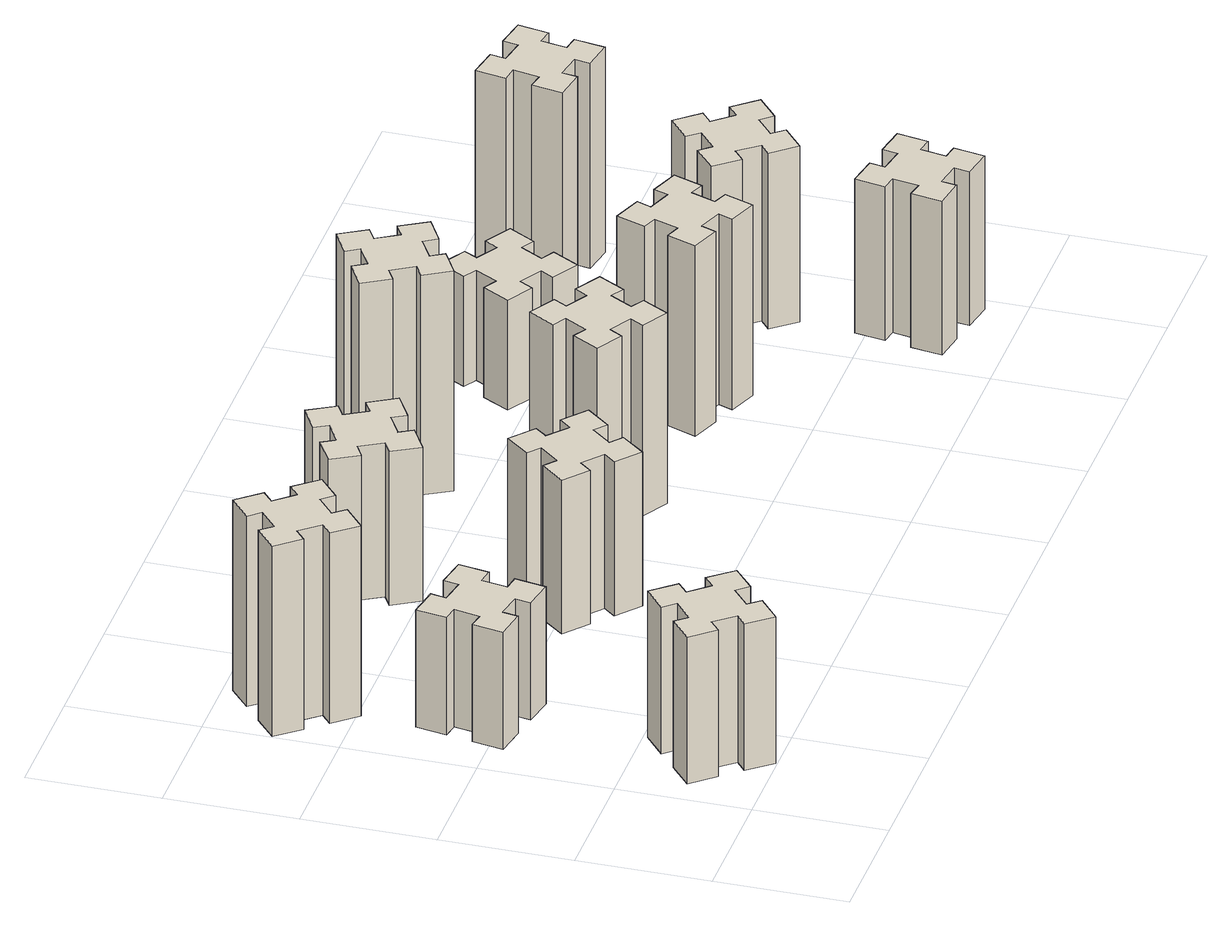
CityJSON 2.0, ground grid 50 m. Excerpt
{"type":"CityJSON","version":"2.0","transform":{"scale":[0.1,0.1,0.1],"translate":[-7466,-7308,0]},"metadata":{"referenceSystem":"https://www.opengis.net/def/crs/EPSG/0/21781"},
"CityObjects":{
"building1":{"type":"Building","attributes":{"class":"1000","function":"1000","usage":"1000","yearOfConstruction":2016,"roofType":"1000","measuredHeight":60,"storeysAboveGround":30,"storeysBelowGround":0},"geometry":[{"type":"Solid","lod":"1","boundaries":[[[[0,1,2,3,4,5,6,7,8,9,10,11,12,13,14,15,16,17,18,19]],[[17,16,20,21]],[[16,15,22,20]],[[15,14,23,22]],[[14,13,24,23]],[[13,12,25,24]],[[12,11,26,25]],[[11,10,27,26]],[[10,9,28,27]],[[9,8,29,28]],[[8,7,30,29]],[[7,6,31,30]],[[6,5,32,31]],[[5,4,33,32]],[[4,3,34,33]],[[3,2,35,34]],[[2,1,36,35]],[[1,0,37,36]],[[0,19,38,37]],[[19,18,39,38]],[[18,17,21,39]],[[24,25,26,27,28,29,30,31,32,33,34,35,36,37,38,39,21,20,22,23]]]]}]},
"building2":{"type":"Building","attributes":{"class":"1000","function":"1000","usage":"1000","yearOfConstruction":2016,"roofType":"1000","measuredHeight":48,"storeysAboveGround":30,"storeysBelowGround":0},"geometry":[{"type":"Solid","lod":"1","boundaries":[[[[40,41,42,43,44,45,46,47,48,49,50,51,52,53,54,55,56,57,58,59]],[[57,56,60,61]],[[56,55,62,60]],[[55,54,63,62]],[[54,53,64,63]],[[53,52,65,64]],[[52,51,66,65]],[[51,50,67,66]],[[50,49,68,67]],[[49,48,69,68]],[[48,47,70,69]],[[47,46,71,70]],[[46,45,72,71]],[[45,44,73,72]],[[44,43,74,73]],[[43,42,75,74]],[[42,41,76,75]],[[41,40,77,76]],[[40,59,78,77]],[[59,58,79,78]],[[58,57,61,79]],[[64,65,66,67,68,69,70,71,72,73,74,75,76,77,78,79,61,60,62,63]]]]}]},
"building3":{"type":"Building","attributes":{"class":"1000","function":"1000","usage":"1000","yearOfConstruction":2016,"roofType":"1000","measuredHeight":78,"storeysAboveGround":30,"storeysBelowGround":0},"geometry":[{"type":"Solid","lod":"1","boundaries":[[[[80,81,82,83,84,85,86,87,88,89,90,91,92,93,94,95,96,97,98,99]],[[97,96,100,101]],[[96,95,102,100]],[[95,94,103,102]],[[94,93,104,103]],[[93,92,105,104]],[[92,91,106,105]],[[91,90,107,106]],[[90,89,108,107]],[[89,88,109,108]],[[88,87,110,109]],[[87,86,111,110]],[[86,85,112,111]],[[85,84,113,112]],[[84,83,114,113]],[[83,82,115,114]],[[82,81,116,115]],[[81,80,117,116]],[[80,99,118,117]],[[99,98,119,118]],[[98,97,101,119]],[[104,105,106,107,108,109,110,111,112,113,114,115,116,117,118,119,101,100,102,103]]]]}]},
"building4":{"type":"Building","attributes":{"class":"1000","function":"1000","usage":"1000","yearOfConstruction":2016,"roofType":"1000","measuredHeight":63,"storeysAboveGround":30,"storeysBelowGround":0},"geometry":[{"type":"Solid","lod":"1","boundaries":[[[[120,121,122,123,124,125,126,127,128,129,130,131,132,133,134,135,136,137,138,139]],[[137,136,140,141]],[[136,135,142,140]],[[135,134,143,142]],[[134,133,144,143]],[[133,132,145,144]],[[132,131,146,145]],[[131,130,147,146]],[[130,129,148,147]],[[129,128,149,148]],[[128,127,150,149]],[[127,126,151,150]],[[126,125,152,151]],[[125,124,153,152]],[[124,123,154,153]],[[123,122,155,154]],[[122,121,156,155]],[[121,120,157,156]],[[120,139,158,157]],[[139,138,159,158]],[[138,137,141,159]],[[144,145,146,147,148,149,150,151,152,153,154,155,156,157,158,159,141,140,142,143]]]]}]},
"building5":{"type":"Building","attributes":{"class":"1000","function":"1000","usage":"1000","yearOfConstruction":2016,"roofType":"1000","measuredHeight":63,"storeysAboveGround":30,"storeysBelowGround":0},"geometry":[{"type":"Solid","lod":"1","boundaries":[[[[160,161,162,163,164,165,166,167,168,169,170,171,172,173,174,175,176,177,178,179]],[[177,176,180,181]],[[176,175,182,180]],[[175,174,183,182]],[[174,173,184,183]],[[173,172,185,184]],[[172,171,186,185]],[[171,170,187,186]],[[170,169,188,187]],[[169,168,189,188]],[[168,167,190,189]],[[167,166,191,190]],[[166,165,192,191]],[[165,164,193,192]],[[164,163,194,193]],[[163,162,195,194]],[[162,161,196,195]],[[161,160,197,196]],[[160,179,198,197]],[[179,178,199,198]],[[178,177,181,199]],[[184,185,186,187,188,189,190,191,192,193,194,195,196,197,198,199,181,180,182,183]]]]}]},
"building6":{"type":"Building","attributes":{"class":"1000","function":"1000","usage":"1000","yearOfConstruction":2016,"roofType":"1000","measuredHeight":78,"storeysAboveGround":30,"storeysBelowGround":0},"geometry":[{"type":"Solid","lod":"1","boundaries":[[[[200,201,202,203,204,205,206,207,208,209,210,211,212,213,214,215,216,217,218,219]],[[217,216,220,221]],[[216,215,222,220]],[[215,214,223,222]],[[214,213,224,223]],[[213,212,225,224]],[[212,211,226,225]],[[211,210,227,226]],[[210,209,228,227]],[[209,208,229,228]],[[208,207,230,229]],[[207,206,231,230]],[[206,205,232,231]],[[205,204,233,232]],[[204,203,234,233]],[[203,202,235,234]],[[202,201,236,235]],[[201,200,237,236]],[[200,219,238,237]],[[219,218,239,238]],[[218,217,221,239]],[[224,225,226,227,228,229,230,231,232,233,234,235,236,237,238,239,221,220,222,223]]]]}]},
"building7":{"type":"Building","attributes":{"class":"1000","function":"1000","usage":"1000","yearOfConstruction":2016,"roofType":"1000","measuredHeight":90,"storeysAboveGround":30,"storeysBelowGround":0},"geometry":[{"type":"Solid","lod":"1","boundaries":[[[[240,241,242,243,244,245,246,247,248,249,250,251,252,253,254,255,256,257,258,259]],[[257,256,260,261]],[[256,255,262,260]],[[255,254,263,262]],[[254,253,264,263]],[[253,252,265,264]],[[252,251,266,265]],[[251,250,267,266]],[[250,249,268,267]],[[249,248,269,268]],[[248,247,270,269]],[[247,246,271,270]],[[246,245,272,271]],[[245,244,273,272]],[[244,243,274,273]],[[243,242,275,274]],[[242,241,276,275]],[[241,240,277,276]],[[240,259,278,277]],[[259,258,279,278]],[[258,257,261,279]],[[264,265,266,267,268,269,270,271,272,273,274,275,276,277,278,279,261,260,262,263]]]]}]},
"building8":{"type":"Building","attributes":{"class":"1000","function":"1000","usage":"1000","yearOfConstruction":2016,"roofType":"1000","measuredHeight":78,"storeysAboveGround":30,"storeysBelowGround":0},"geometry":[{"type":"Solid","lod":"1","boundaries":[[[[280,281,282,283,284,285,286,287,288,289,290,291,292,293,294,295,296,297,298,299]],[[297,296,300,301]],[[296,295,302,300]],[[295,294,303,302]],[[294,293,304,303]],[[293,292,305,304]],[[292,291,306,305]],[[291,290,307,306]],[[290,289,308,307]],[[289,288,309,308]],[[288,287,310,309]],[[287,286,311,310]],[[286,285,312,311]],[[285,284,313,312]],[[284,283,314,313]],[[283,282,315,314]],[[282,281,316,315]],[[281,280,317,316]],[[280,299,318,317]],[[299,298,319,318]],[[298,297,301,319]],[[304,305,306,307,308,309,310,311,312,313,314,315,316,317,318,319,301,300,302,303]]]]}]},
"building9":{"type":"Building","attributes":{"class":"1000","function":"1000","usage":"1000","yearOfConstruction":2016,"roofType":"1000","measuredHeight":45,"storeysAboveGround":30,"storeysBelowGround":0},"geometry":[{"type":"Solid","lod":"1","boundaries":[[[[320,321,322,323,324,325,326,327,328,329,330,331,332,333,334,335,336,337,338,339]],[[337,336,340,341]],[[336,335,342,340]],[[335,334,343,342]],[[334,333,344,343]],[[333,332,345,344]],[[332,331,346,345]],[[331,330,347,346]],[[330,329,348,347]],[[329,328,349,348]],[[328,327,350,349]],[[327,326,351,350]],[[326,325,352,351]],[[325,324,353,352]],[[324,323,354,353]],[[323,322,355,354]],[[322,321,356,355]],[[321,320,357,356]],[[320,339,358,357]],[[339,338,359,358]],[[338,337,341,359]],[[344,345,346,347,348,349,350,351,352,353,354,355,356,357,358,359,341,340,342,343]]]]}]},
"building10":{"type":"Building","attributes":{"class":"1000","function":"1000","usage":"1000","yearOfConstruction":2016,"roofType":"1000","measuredHeight":63,"storeysAboveGround":30,"storeysBelowGround":0},"geometry":[{"type":"Solid","lod":"1","boundaries":[[[[360,361,362,363,364,365,366,367,368,369,370,371,372,373,374,375,376,377,378,379]],[[377,376,380,381]],[[376,375,382,380]],[[375,374,383,382]],[[374,373,384,383]],[[373,372,385,384]],[[372,371,386,385]],[[371,370,387,386]],[[370,369,388,387]],[[369,368,389,388]],[[368,367,390,389]],[[367,366,391,390]],[[366,365,392,391]],[[365,364,393,392]],[[364,363,394,393]],[[363,362,395,394]],[[362,361,396,395]],[[361,360,397,396]],[[360,379,398,397]],[[379,378,399,398]],[[378,377,381,399]],[[384,385,386,387,388,389,390,391,392,393,394,395,396,397,398,399,381,380,382,383]]]]}]},
"building11":{"type":"Building","attributes":{"class":"1000","function":"1000","usage":"1000","yearOfConstruction":2016,"roofType":"1000","measuredHeight":72,"storeysAboveGround":30,"storeysBelowGround":0},"geometry":[{"type":"Solid","lod":"1","boundaries":[[[[400,401,402,403,404,405,406,407,408,409,410,411,412,413,414,415,416,417,418,419]],[[417,416,420,421]],[[416,415,422,420]],[[415,414,423,422]],[[414,413,424,423]],[[413,412,425,424]],[[412,411,426,425]],[[411,410,427,426]],[[410,409,428,427]],[[409,408,429,428]],[[408,407,430,429]],[[407,406,431,430]],[[406,405,432,431]],[[405,404,433,432]],[[404,403,434,433]],[[403,402,435,434]],[[402,401,436,435]],[[401,400,437,436]],[[400,419,438,437]],[[419,418,439,438]],[[418,417,421,439]],[[424,425,426,427,428,429,430,431,432,433,434,435,436,437,438,439,421,420,422,423]]]]}]},
"building12":{"type":"Building","attributes":{"class":"1000","function":"1000","usage":"1000","yearOfConstruction":2016,"roofType":"1000","measuredHeight":84,"storeysAboveGround":30,"storeysBelowGround":0},"geometry":[{"type":"Solid","lod":"1","boundaries":[[[[440,441,442,443,444,445,446,447,448,449,450,451,452,453,454,455,456,457,458,459]],[[457,456,460,461]],[[456,455,462,460]],[[455,454,463,462]],[[454,453,464,463]],[[453,452,465,464]],[[452,451,466,465]],[[451,450,467,466]],[[450,449,468,467]],[[449,448,469,468]],[[448,447,470,469]],[[447,446,471,470]],[[446,445,472,471]],[[445,444,473,472]],[[444,443,474,473]],[[443,442,475,474]],[[442,441,476,475]],[[441,440,477,476]],[[440,459,478,477]],[[459,458,479,478]],[[458,457,461,479]],[[464,465,466,467,468,469,470,471,472,473,474,475,476,477,478,479,461,460,462,463]]]]}]}
},
"vertices":[
[229,213,0],[293,136,0],[247,98,0],[324,6,0],[416,83,0],[378,129,0],[454,193,0],[493,147,0],[585,224,0],[508,316,0],[462,278,0],[397,354,0],[443,393,0],[366,485,0],[274,408,0],[313,362,0],[236,297,0],[198,343,0],[106,266,0],[183,174,0],[236,297,600],[198,343,600],[313,362,600],[274,408,600],[366,485,600],[443,393,600],[397,354,600],[462,278,600],[508,316,600],[585,224,600],[493,147,600],[454,193,600],[378,129,600],[416,83,600],[324,6,600],[247,98,600],[293,136,600],[229,213,600],[183,174,600],[106,266,600],
[445,1017,0],[462,1115,0],[521,1105,0],[542,1223,0],[424,1244,0],[414,1185,0],[315,1202,0],[326,1261,0],[207,1282,0],[187,1164,0],[246,1154,0],[228,1055,0],[169,1066,0],[148,947,0],[267,927,0],[277,986,0],[375,968,0],[365,909,0],[483,888,0],[504,1007,0],[375,968,480],[365,909,480],[277,986,480],[267,927,480],[148,947,480],[169,1066,480],[228,1055,480],[246,1154,480],[187,1164,480],[207,1282,480],[326,1261,480],[315,1202,480],[414,1185,480],[424,1244,480],[542,1223,480],[521,1105,480],[462,1115,480],[445,1017,480],[504,1007,480],[483,888,480],
[278,1609,0],[354,1673,0],[393,1627,0],[485,1704,0],[408,1796,0],[362,1758,0],[297,1834,0],[343,1873,0],[266,1965,0],[174,1888,0],[213,1842,0],[136,1777,0],[98,1823,0],[6,1746,0],[83,1654,0],[129,1693,0],[193,1616,0],[147,1578,0],[224,1486,0],[316,1563,0],[193,1616,780],[147,1578,780],[129,1693,780],[83,1654,780],[6,1746,780],[98,1823,780],[136,1777,780],[213,1842,780],[174,1888,780],[266,1965,780],[343,1873,780],[297,1834,780],[362,1758,780],[408,1796,780],[485,1704,780],[393,1627,780],[354,1673,780],[278,1609,780],[316,1563,780],[224,1486,780],
[1237,876,0],[1302,953,0],[1348,914,0],[1425,1006,0],[1333,1083,0],[1294,1037,0],[1218,1102,0],[1256,1148,0],[1164,1225,0],[1087,1133,0],[1133,1094,0],[1069,1018,0],[1023,1056,0],[946,964,0],[1038,887,0],[1076,933,0],[1153,869,0],[1114,823,0],[1206,746,0],[1283,838,0],[1153,869,630],[1114,823,630],[1076,933,630],[1038,887,630],[946,964,630],[1023,1056,630],[1069,1018,630],[1133,1094,630],[1087,1133,630],[1164,1225,630],[1256,1148,630],[1218,1102,630],[1294,1037,630],[1333,1083,630],[1425,1006,630],[1348,914,630],[1302,953,630],[1237,876,630],[1283,838,630],[1206,746,630],
[1074,1846,0],[987,1796,0],[957,1848,0],[853,1788,0],[913,1684,0],[965,1714,0],[1015,1627,0],[963,1597,0],[1023,1493,0],[1127,1553,0],[1097,1605,0],[1184,1655,0],[1214,1603,0],[1318,1663,0],[1258,1767,0],[1206,1737,0],[1156,1824,0],[1208,1854,0],[1148,1958,0],[1044,1898,0],[1156,1824,630],[1208,1854,630],[1206,1737,630],[1258,1767,630],[1318,1663,630],[1214,1603,630],[1184,1655,630],[1097,1605,630],[1127,1553,630],[1023,1493,630],[963,1597,630],[1015,1627,630],[965,1714,630],[913,1684,630],[853,1788,630],[957,1848,630],[987,1796,630],[1074,1846,630],[1044,1898,630],[1148,1958,630],
[1896,987,0],[1946,1074,0],[1998,1044,0],[2058,1148,0],[1954,1208,0],[1924,1156,0],[1837,1206,0],[1867,1258,0],[1763,1318,0],[1703,1214,0],[1755,1184,0],[1705,1097,0],[1653,1127,0],[1593,1023,0],[1697,963,0],[1727,1015,0],[1814,965,0],[1784,913,0],[1888,853,0],[1948,957,0],[1814,965,780],[1784,913,780],[1727,1015,780],[1697,963,780],[1593,1023,780],[1653,1127,780],[1705,1097,780],[1755,1184,780],[1703,1214,780],[1763,1318,780],[1867,1258,780],[1837,1206,780],[1924,1156,780],[1954,1208,780],[2058,1148,780],[1998,1044,780],[1946,1074,780],[1896,987,780],[1948,957,780],[1888,853,780],
[1814,1946,0],[1727,1896,0],[1697,1948,0],[1593,1888,0],[1653,1784,0],[1705,1814,0],[1755,1727,0],[1703,1697,0],[1763,1593,0],[1867,1653,0],[1837,1705,0],[1924,1755,0],[1954,1703,0],[2058,1763,0],[1998,1867,0],[1946,1837,0],[1896,1924,0],[1948,1954,0],[1888,2058,0],[1784,1998,0],[1896,1924,900],[1948,1954,900],[1946,1837,900],[1998,1867,900],[2058,1763,900],[1954,1703,900],[1924,1755,900],[1837,1705,900],[1867,1653,900],[1763,1593,900],[1703,1697,900],[1755,1727,900],[1705,1814,900],[1653,1784,900],[1593,1888,900],[1697,1948,900],[1727,1896,900],[1814,1946,900],[1784,1998,900],[1888,2058,900],
[2481,899,0],[2575,865,0],[2554,809,0],[2667,767,0],[2708,880,0],[2652,901,0],[2686,995,0],[2742,974,0],[2783,1087,0],[2670,1128,0],[2650,1072,0],[2556,1106,0],[2577,1162,0],[2464,1203,0],[2423,1090,0],[2479,1070,0],[2445,976,0],[2389,997,0],[2347,884,0],[2460,843,0],[2445,976,780],[2389,997,780],[2479,1070,780],[2423,1090,780],[2464,1203,780],[2577,1162,780],[2556,1106,780],[2650,1072,780],[2670,1128,780],[2783,1087,780],[2742,974,780],[2686,995,780],[2652,901,780],[2708,880,780],[2667,767,780],[2554,809,780],[2575,865,780],[2481,899,780],[2460,843,780],[2347,884,780],
[2467,1555,0],[2554,1505,0],[2524,1453,0],[2628,1393,0],[2688,1497,0],[2636,1527,0],[2686,1614,0],[2738,1584,0],[2798,1688,0],[2694,1748,0],[2664,1696,0],[2577,1746,0],[2607,1798,0],[2503,1858,0],[2443,1754,0],[2495,1724,0],[2445,1637,0],[2393,1667,0],[2333,1563,0],[2437,1503,0],[2445,1637,450],[2393,1667,450],[2495,1724,450],[2443,1754,450],[2503,1858,450],[2607,1798,450],[2577,1746,450],[2664,1696,450],[2694,1748,450],[2798,1688,450],[2738,1584,450],[2686,1614,450],[2636,1527,450],[2688,1497,450],[2628,1393,450],[2524,1453,450],[2554,1505,450],[2467,1555,450],[2437,1503,450],[2333,1563,450],
[3374,445,0],[3275,462,0],[3286,521,0],[3167,542,0],[3147,424,0],[3206,414,0],[3188,315,0],[3129,326,0],[3108,207,0],[3227,187,0],[3237,246,0],[3335,228,0],[3325,169,0],[3443,148,0],[3464,267,0],[3405,277,0],[3422,375,0],[3481,365,0],[3502,483,0],[3384,504,0],[3422,375,630],[3481,365,630],[3405,277,630],[3464,267,630],[3443,148,630],[3325,169,630],[3335,228,630],[3237,246,630],[3227,187,630],[3108,207,630],[3129,326,630],[3188,315,630],[3206,414,630],[3147,424,630],[3167,542,630],[3286,521,630],[3275,462,630],[3374,445,630],[3384,504,630],[3502,483,630],
[3089,953,0],[3153,876,0],[3107,838,0],[3184,746,0],[3276,823,0],[3238,869,0],[3314,933,0],[3353,887,0],[3445,964,0],[3368,1056,0],[3322,1018,0],[3257,1094,0],[3303,1133,0],[3226,1225,0],[3134,1148,0],[3173,1102,0],[3096,1037,0],[3058,1083,0],[2966,1006,0],[3043,914,0],[3096,1037,720],[3058,1083,720],[3173,1102,720],[3134,1148,720],[3226,1225,720],[3303,1133,720],[3257,1094,720],[3322,1018,720],[3368,1056,720],[3445,964,720],[3353,887,720],[3314,933,720],[3238,869,720],[3276,823,720],[3184,746,720],[3107,838,720],[3153,876,720],[3089,953,720],[3043,914,720],[2966,1006,720],
[3374,1825,0],[3275,1842,0],[3286,1901,0],[3167,1922,0],[3147,1804,0],[3206,1794,0],[3188,1695,0],[3129,1706,0],[3108,1587,0],[3227,1567,0],[3237,1626,0],[3335,1608,0],[3325,1549,0],[3443,1528,0],[3464,1647,0],[3405,1657,0],[3422,1755,0],[3481,1745,0],[3502,1863,0],[3384,1884,0],[3422,1755,840],[3481,1745,840],[3405,1657,840],[3464,1647,840],[3443,1528,840],[3325,1549,840],[3335,1608,840],[3237,1626,840],[3227,1567,840],[3108,1587,840],[3129,1706,840],[3188,1695,840],[3206,1794,840],[3147,1804,840],[3167,1922,840],[3286,1901,840],[3275,1842,840],[3374,1825,840],[3384,1884,840],[3502,1863,840]
]}
